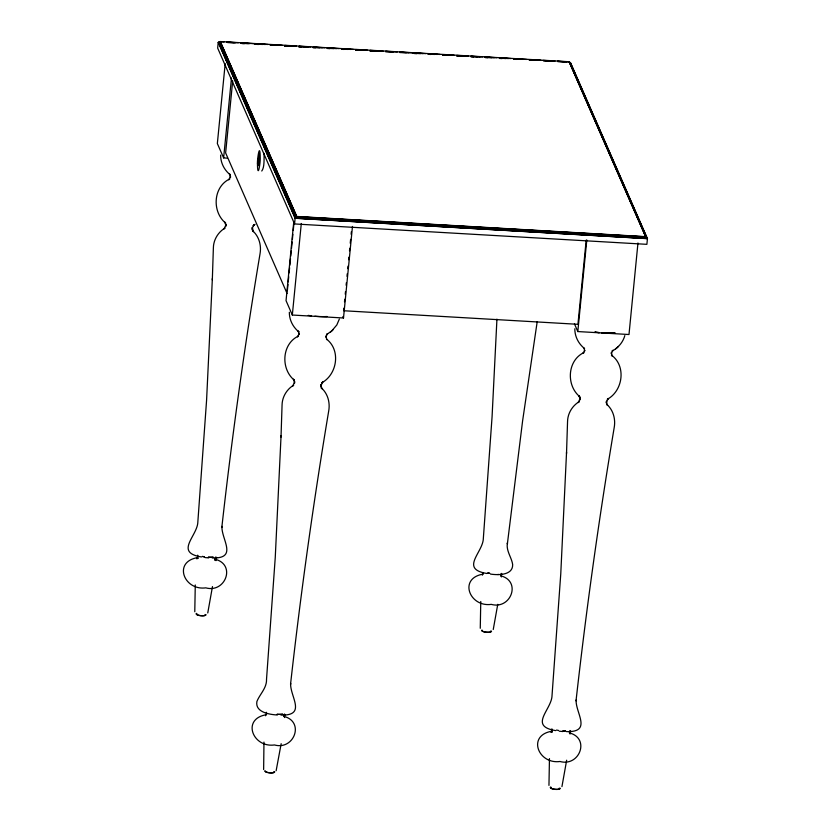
<?xml version="1.0" encoding="UTF-8"?>
<svg xmlns="http://www.w3.org/2000/svg" width="831" height="831" viewBox="0 0 831 831"><rect width="100%" height="100%" fill="white"/><g stroke="black" fill="none" stroke-linecap="round" stroke-linejoin="round"><path stroke-width="1.25" d="M195.275 584.972L194.776 611.761M263.967 742.083L263.635 769.558M480.765 601.499L480.266 628.288M549.457 758.61L548.959 785.399M212.321 279.974L213.37 247.97C213.474 239.837 218.096 232.171 225.035 228.016L223.996 228.92L225.835 225.159L224.734 222.064L225.71 223.165C211.822 211.874 212.996 186.788 229.823 178.894L228.785 179.808L230.53 176.484L230.499 177.419L229.439 173.835L230.405 174.936C224.36 170.241 220.527 162.834 220.651 155.117M281.013 437.085L282.062 405.071C282.166 396.938 286.788 389.282 293.717 385.117L292.689 386.031L294.527 382.27L293.426 379.175L294.392 380.266C280.514 368.985 281.688 343.899 298.516 336.004L297.477 336.919L299.222 333.595L299.191 334.529L298.132 330.946L299.098 332.047C293.052 327.352 289.219 319.945 289.344 312.227M566.513 453.612L567.552 421.597C567.656 413.464 572.279 405.808 579.217 401.643L578.179 402.557L580.017 398.797M212.372 278.458L206.576 400.345L197.84 522.013C197.508 535.985 173.959 552.511 201.486 556.967M281.065 435.569L275.258 557.456L266.533 679.124C266.938 688.037 259.843 694.041 256.893 701.52C254.972 712.354 269.628 714.535 277.377 715.003M496.938 319.125L492.066 416.871L483.33 538.54C482.998 552.511 459.45 569.038 486.976 573.494M566.555 452.095L560.759 573.982L552.023 695.651C551.691 709.622 528.142 726.149 555.669 730.605M225.191 63.613L217.348 143.555L223.632 157.921L227.476 158.15M223.632 157.921L231.475 77.979M232.69 80.898L225.627 152.925L287.079 293.468M293.759 222.012L286.041 300.666L292.325 315.032L343.504 317.993L352.479 226.448M287.329 290.892L287.962 284.462M288.212 281.886L288.721 276.744M289.095 272.88L289.604 267.738M289.853 265.172L290.486 258.732M290.736 256.166L291.234 251.014M291.494 248.448L292.117 242.018M292.377 239.442L292.876 234.3M293.26 230.436L293.759 225.294M294.558 223.944L217.66 48.073L218.221 42.391L220.298 41.55L569.173 61.743L570.544 62.782L647.442 238.653L646.882 244.335L294.558 223.944L295.119 218.262L218.221 42.391L220.817 42.537M292.325 315.032L301.3 223.487M343.868 308.197L343.619 310.742L577.94 324.308L586.187 240.18M344.501 301.819L344.751 299.274M345.249 294.174L345.499 291.619M346.122 285.251L346.371 282.696M346.994 276.328L347.244 273.773M347.742 268.673L348.002 266.128M348.625 259.75L348.875 257.205M349.498 250.827L349.747 248.282M350.246 243.182L350.62 239.359M351.118 234.259L351.368 231.714M637.969 242.974L628.994 334.519L577.815 331.559L586.8 240.014M537.19 321.753L522.616 420.808L507.398 543.734L507.429 542.872C505.902 550.839 511.616 557.258 512.665 564.571C512.945 575.447 498.081 575.229 490.508 574.086M606.453 402.204L608.282 398.444L607.253 399.347C623.001 390.819 626.47 365.983 611.419 355.086L612.385 356.187L611.325 352.604L611.294 353.539L613.039 350.215L612.011 351.129C618.139 347.96 622.98 342.289 624.829 335.599M212.476 586.572L207.76 612.977M281.169 743.683L276.141 770.721M497.759 604.324L493.25 629.503M566.659 760.209L561.943 786.604M296.771 216.455L295.119 218.262L647.442 238.653L645.645 236.658L296.771 216.455L220.298 41.55M339.339 319.073L336.804 324.994L331.59 331.091M215.904 556.874L215.312 558.619L215.333 558.006L215.987 560.603L214.564 559.689L215.125 559.98M284.597 713.985L284.005 715.73L284.025 715.117L284.576 717.548M501.394 573.4L500.813 575.145L500.823 574.533L501.384 576.963M570.087 730.511L569.495 732.256L569.515 731.644L570.076 734.074M326.895 339.661L325.835 336.077L325.804 337.012L327.549 333.688L326.51 334.602L331.465 331.185M615.667 348.854L616.955 347.711M617.08 347.618L618.472 346.392M330.167 332.327L332.971 329.865M265.525 715.771L266.637 713.486L266.616 714.109L266.377 712.281M482.323 575.187L483.403 572.59M255.065 224.349L253.071 225.71L254.099 224.806L252.416 227.694L253.362 231.662L252.395 230.561C259.106 236.253 261.568 245.498 259.999 253.974C244.916 344.003 232.275 434.436 222.074 525.14L221.908 527.207L221.929 526.345C221.306 539.423 238.331 558.775 212.237 557.975M197.57 558.349L198.194 558.162L196.802 558.806L197.944 556.386L197.923 556.999L197.695 555.17M551.753 731.976L552.376 731.799L550.984 732.443L552.127 730.013L552.106 730.636L551.877 728.808M197.549 557.611C172.64 561.818 184.056 590.872 205.787 587.849C225.43 593.376 236.264 564.54 215.125 559.253M483.05 574.138C458.141 578.345 469.546 607.399 491.287 604.376C510.92 609.902 521.754 581.066 500.615 575.779M266.242 714.722C241.333 718.929 252.749 747.983 274.479 744.96C294.122 750.486 304.956 721.651 283.807 716.364M280.93 715.086C307.023 715.886 289.988 696.534 290.621 683.456L290.59 684.318L290.767 682.251C300.967 591.537 313.609 501.114 328.692 411.085C330.26 402.599 327.798 393.364 321.088 387.672L322.054 388.773L320.963 385.626L322.792 381.917L321.763 382.821C337.251 374.417 341.022 350.038 326.406 339.006M551.732 731.249C526.833 735.456 538.239 764.51 559.969 761.487C579.612 767.013 590.446 738.177 569.308 732.89M566.42 731.612C592.524 732.412 575.488 713.06 576.112 699.982L576.091 700.845L576.257 698.778C586.457 608.063 599.099 517.64 614.192 427.612C615.75 419.125 613.288 409.891 606.578 404.198L607.544 405.299L606.453 402.152M215.426 557.778L216.746 557.705M500.916 574.304L502.236 574.221M284.119 714.889L285.438 714.805M569.609 731.415L570.928 731.332M497.727 574.501L498.569 574.45M224.1 41.945L220.225 41.716L296.709 216.652L645.687 236.856M226.686 42.09L238.32 42.765M240.907 42.911L268.049 44.49M270.626 44.635L282.26 45.31M284.846 45.456L296.48 46.131M299.067 46.276L310.701 46.952M313.287 47.107L324.911 47.772M327.497 47.928L339.131 48.603M341.718 48.749L353.352 49.424M355.938 49.569L367.572 50.244M370.148 50.4L383.081 51.148M385.667 51.293L397.301 51.969M399.877 52.114L425.732 53.61M428.318 53.766L439.952 54.441M442.539 54.586L454.162 55.262M456.749 55.407L468.383 56.082M470.969 56.228L482.603 56.903M485.19 57.059L496.824 57.723M499.4 57.879L511.034 58.554M513.62 58.7L526.542 59.448M529.129 59.593L540.763 60.268M543.349 60.424L554.983 61.099M557.57 61.245L569.204 61.92L645.947 237.458L296.418 217.223L219.862 42.132M227.881 42.319L235.64 42.765M240.813 43.067L249.861 43.596M255.034 43.887L265.38 44.49M270.553 44.791L279.6 45.31M284.773 45.612L293.831 46.141M299.004 46.432L308.052 46.962M313.225 47.263L322.272 47.783M327.445 48.084L336.503 48.603M341.666 48.904L350.724 49.434M355.897 49.725L364.944 50.255M370.117 50.556L379.165 51.075M385.636 51.449L393.395 51.896M399.856 52.27L408.904 52.8M412.789 53.018L423.135 53.62M428.308 53.922L437.355 54.441M442.528 54.742L451.576 55.272M456.749 55.563L465.807 56.093M470.969 56.394L480.027 56.913M485.2 57.214L494.248 57.734M499.421 58.035L508.468 58.565M513.641 58.866L522.699 59.385M529.16 59.759L538.208 60.279M543.381 60.58L552.438 61.11M557.611 61.411L566.659 61.93M227.632 42.578L234.238 42.838M241.873 43.409L248.469 43.659M254.94 44.033L262.7 44.479M270.355 45.051L276.931 45.3M284.597 45.882L291.162 46.131M298.828 46.702L305.393 46.952M313.069 47.523L319.623 47.772M327.31 48.354L333.854 48.603M341.551 49.174L348.085 49.424M355.793 49.995L362.316 50.244M370.034 50.826L376.547 51.075M385.563 51.719L392.066 51.969M399.804 52.55L406.297 52.789M414.046 53.371L420.528 53.62M428.287 54.192L434.758 54.441M442.528 54.888L448.989 55.262M456.759 55.719L463.22 56.093M470.99 56.539L477.451 56.913M485.221 57.36L491.682 57.734M499.452 58.18L505.913 58.554M513.683 59.011L520.144 59.385M529.202 59.905L535.673 60.279M543.432 60.736L549.904 61.11M557.663 61.556L564.135 61.93M241.728 43.513L244.324 43.659M255.979 44.334L258.566 44.49M270.231 45.165L272.817 45.31M284.482 45.985L287.069 46.131M298.734 46.806L301.321 46.962M312.986 47.637L315.572 47.783M327.227 48.458L329.824 48.614M341.479 49.289L344.076 49.434M355.73 50.109L358.327 50.255M369.982 50.93L372.579 51.086M414.025 53.485L416.622 53.631M428.277 54.306L430.874 54.462M442.528 55.137L445.125 55.282M456.78 55.957L459.377 56.113M471.032 56.788L473.618 56.934M485.283 57.609L487.87 57.755M499.535 58.43L502.121 58.586M513.787 59.261L516.373 59.406M221.275 42.599L218.46 42.433L295.306 218.189L647.214 238.559L570.367 62.803M645.749 237.053L296.625 216.849L220.122 41.872M645.832 237.261L296.532 217.036L220.007 42.007M646.071 237.645L296.293 217.4L219.706 42.236M205.018 557.559L208.685 557.902M559.201 731.187L562.867 731.529M261.765 171.02C264.705 167.218 263.894 158.814 264.144 153.361M584.588 348.573C578.542 343.878 574.709 336.462 574.834 328.754M584.048 348.064L584.681 351.056L584.712 350.121L582.967 353.445L584.006 352.531C567.178 360.425 566.004 385.511 579.893 396.792L578.916 395.701L580.007 398.849M570.201 62.803L646.996 238.445M570.035 62.772L646.778 238.31L295.659 217.992L218.917 42.454M569.734 62.668L646.58 238.165L295.836 217.857L219.124 42.433M569.173 61.743L646.227 237.832L296.148 217.566L219.529 42.319M574.439 323.82L577.815 331.559M342.871 316.559L343.504 317.993M219.332 42.381L295.992 217.722M218.688 42.454L295.483 218.096M327.082 316.528A25.688 6.866 5.6 0 1 314.856 316.227M311.521 315.853A25.688 6.866 5.6 0 1 308.249 315.375M614.878 332.888A25.688 6.866 5.6 0 1 601.467 332.847M599.224 332.639A25.688 6.866 5.6 0 1 594.83 332.068A25.688 6.866 5.6 0 0 599.213 332.597M491.505 631.113A5.007 1.34 5.6 0 1 486.509 632.173A5.007 1.34 5.6 0 1 481.616 630.189M559.305 788.12A4.425 1.184 5.6 0 1 555.181 789.388A4.425 1.184 5.6 0 1 551.161 787.362M560.198 788.224A5.007 1.34 5.6 0 1 554.547 789.211A5.007 1.34 5.6 0 1 550.652 786.999M273.815 771.604A4.425 1.184 5.6 0 1 270.262 772.903A4.425 1.184 5.6 0 1 265.359 771.116M274.697 771.698A5.007 1.34 5.6 0 1 269.711 772.757A5.007 1.34 5.6 0 1 264.809 770.773M562.618 730.854A11.946 3.189 5.6 0 0 565.62 730.916A11.914 3.179 5.6 0 1 563.626 730.896M558.494 730.418A11.946 3.189 5.6 0 1 556.521 730.065M490.612 631.02A4.425 1.184 5.6 0 1 486.488 632.277A4.425 1.184 5.6 0 1 482.468 630.251M205.122 614.493A4.425 1.184 5.6 0 1 200.998 615.75A4.425 1.184 5.6 0 1 196.978 613.735M206.005 614.587A5.007 1.34 5.6 0 1 200.364 615.574A5.007 1.34 5.6 0 1 196.469 613.361M204.312 556.791A11.946 3.189 5.6 0 1 202.338 556.438A11.914 3.179 5.6 0 0 204.312 556.78M614.857 332.847A25.688 6.866 5.6 0 1 603.67 332.961M257.444 163.655C257.672 180.337 260.487 162.855 260.248 157.724C260.02 141.041 257.205 158.524 257.444 163.655M225.855 224.266L225.803 226.094L225.855 224.266M252.292 227.632L252.24 229.449L252.292 227.632M258.753 155.968L258.026 164.309L258.607 165.629L259.314 153.631L258.753 155.968M294.548 381.377L294.496 383.205L294.548 381.377M320.984 384.743L320.932 386.56L320.984 384.743M580.038 397.904L579.986 399.732L580.038 397.904M606.474 401.269L606.422 403.087L606.474 401.269M277.118 714.317A11.914 3.179 5.6 0 0 282.81 714.213A11.946 3.189 5.6 0 1 277.128 714.328M487.839 572.954A11.914 3.179 5.6 0 0 489.812 573.307A11.946 3.189 5.6 0 1 487.828 572.964M208.436 557.217A11.946 3.189 5.6 0 0 213.287 557.196A11.914 3.179 5.6 0 1 208.425 557.206"/></g></svg>
